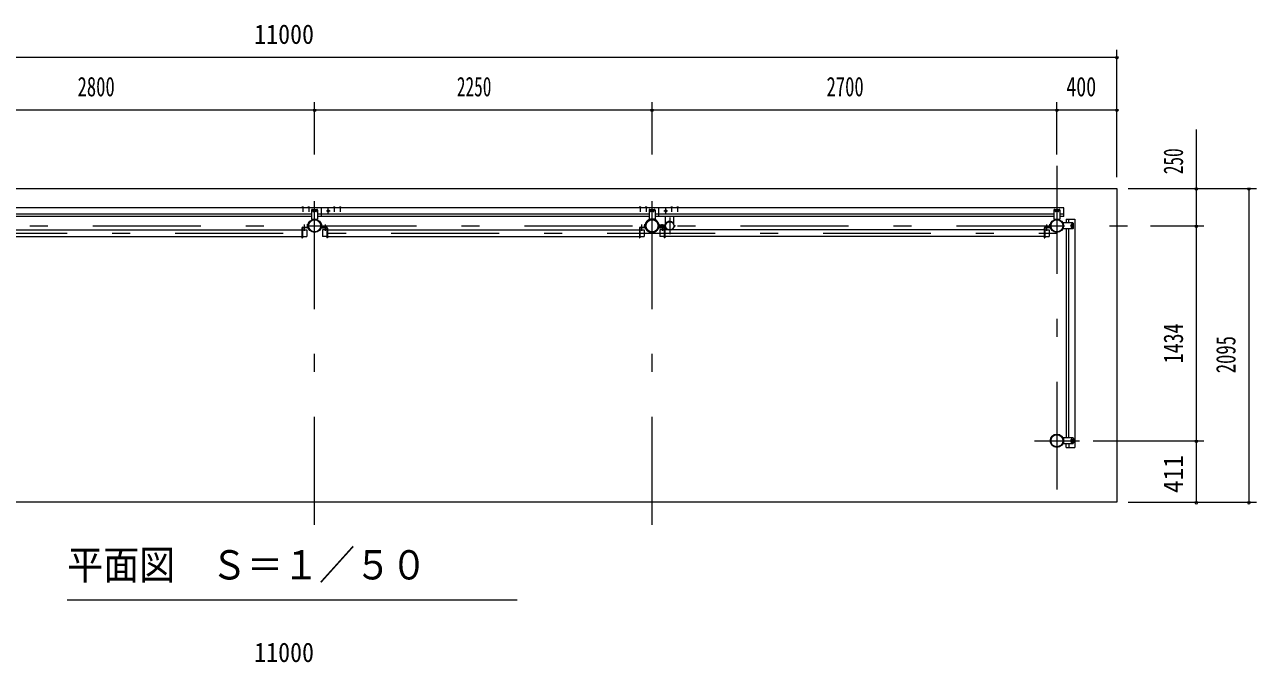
# Model space of a CAD drawing. Units: millimetres, scale not verified, with parts at other scales. Extents: x -26656 to 26658, y -10500 to 10500.
# Drawn here: x 2102 to 10316, y -4498 to -243 of the extents above; entities that cross this region are included whole.
import ezdxf
from ezdxf.enums import TextEntityAlignment as Align

# ---------------------------------------------------------------- set-up
doc = ezdxf.new("R2010")
doc.units = ezdxf.units.MM
doc.header["$LTSCALE"] = 60
doc.linetypes.add('USER3', pattern=[24, 12, -5, 2, -5])
for name, color, linetype, lineweight in [('0-2_1-05BOLD', 7, 'Continuous', 18), ('0-3_1-25CENTER', 3, 'USER3', 18), ('0-5_1-55DIM', 3, 'Continuous', 18)]:
    doc.layers.add(name, color=color, linetype=linetype, lineweight=lineweight)
doc.styles.add('ＭＳ ゴシック', font='')
doc.styles.get('ＭＳ ゴシック').set_extended_font_data('MS Gothic')

msp = doc.modelspace()

# ---------------------------------------------------------------- linework, layer by layer
at = {"layer": '0-2_1-05BOLD'}
for p, q in [((9030.91, -1465.78), (1281.91, -1465.78)), ((3951.51, -1460.18), (3950.64, -1460.68)), ((3950.64, -1460.68), (3950.64, -1464.18)), ((3961.31, -1460.18), (3951.51, -1460.18)), ((3953.52, -1460.68), (3953.52, -1464.18)), ((3959.3, -1460.68), (3959.3, -1464.18)), ((3962.66, -1464.18), (3962.66, -1465.78)), ((3991.51, -1460.18), (3990.64, -1460.68)), ((3990.64, -1460.68), (3990.64, -1464.18)), ((4001.31, -1460.18), (3991.51, -1460.18)), ((3993.53, -1460.68), (3993.53, -1464.18)), ((3999.3, -1460.68), (3999.3, -1464.18)), ((4002.66, -1464.18), (4002.66, -1465.78)), ((4020.91, -1475.28), (4050.91, -1475.28)), ((4080.91, -1523.38), (4080.91, -1465.78)), ((4080.91, -1467.38), (4081.91, -1467.38)), ((4081.91, -1523.38), (4081.91, -1465.78)), ((4161.51, -1460.18), (4160.64, -1460.68)), ((4160.64, -1460.68), (4160.64, -1464.18)), ((4171.31, -1460.18), (4161.51, -1460.18)), ((4163.52, -1460.68), (4163.52, -1464.18)), ((4169.3, -1460.68), (4169.3, -1464.18)), ((4172.66, -1464.18), (4172.66, -1465.78)), ((4201.51, -1460.18), (4200.64, -1460.68)), ((4200.64, -1460.68), (4200.64, -1464.18)), ((4211.31, -1460.18), (4201.51, -1460.18)), ((4203.52, -1460.68), (4203.52, -1464.18)), ((4209.3, -1460.68), (4209.3, -1464.18)), ((4212.66, -1464.18), (4212.66, -1465.78)), ((6201.51, -1460.18), (6200.64, -1460.68)), ((6200.64, -1460.68), (6200.64, -1464.18)), ((6211.31, -1460.18), (6201.51, -1460.18)), ((6203.53, -1460.68), (6203.53, -1464.18)), ((6209.3, -1460.68), (6209.3, -1464.18)), ((6212.66, -1464.18), (6212.66, -1465.78)), ((6241.51, -1460.18), (6240.64, -1460.68)), ((6240.64, -1460.68), (6240.64, -1464.18)), ((6251.31, -1460.18), (6241.51, -1460.18)), ((6243.53, -1460.68), (6243.53, -1464.18)), ((6249.3, -1460.68), (6249.3, -1464.18)), ((6252.66, -1464.18), (6252.66, -1465.78)), ((6270.91, -1475.28), (6300.91, -1475.28)), ((6330.91, -1523.38), (6330.91, -1465.78)), ((6330.91, -1467.38), (6331.91, -1467.38)), ((6331.91, -1523.38), (6331.91, -1465.78)), ((6411.51, -1460.18), (6410.64, -1460.68)), ((6410.64, -1460.68), (6410.64, -1464.18)), ((6421.31, -1460.18), (6411.51, -1460.18)), ((6413.52, -1460.68), (6413.52, -1464.18)), ((6419.3, -1460.68), (6419.3, -1464.18)), ((6422.66, -1464.18), (6422.66, -1465.78)), ((6451.51, -1460.18), (6450.64, -1460.68)), ((6450.64, -1460.68), (6450.64, -1464.18)), ((6461.31, -1460.18), (6451.51, -1460.18)), ((6453.52, -1460.68), (6453.52, -1464.18)), ((6459.3, -1460.68), (6459.3, -1464.18)), ((6462.66, -1464.18), (6462.66, -1465.78)), ((8970.91, -1475.28), (9000.91, -1475.28)), ((9030.91, -1523.38), (9030.91, -1465.78)), ((1281.91, -1505.78), (4015.91, -1505.78)), ((4027.41, -1481.78), (4031.11, -1481.78)), ((4031.11, -1489.78), (4027.41, -1489.78)), ((4035.91, -1480), (4030.91, -1482.89)), ((4040.91, -1482.89), (4035.91, -1480)), ((4040.71, -1481.78), (4044.41, -1481.78)), ((4044.41, -1489.78), (4040.71, -1489.78)), ((4040.91, -1488.67), (4040.91, -1482.89)), ((4055.91, -1480.28), (4055.91, -1540.78)), ((4055.91, -1505.78), (6265.91, -1505.78)), ((6265.91, -1523.38), (4055.91, -1523.38)), ((4081.91, -1502.38), (4080.91, -1502.38)), ((4121.91, -1488.67), (4126.91, -1491.55)), ((4126.91, -1491.55), (4131.91, -1488.67)), ((4131.91, -1488.67), (4131.91, -1482.89)), ((6265.91, -1480.28), (6265.91, -1540.78)), ((6265.91, -1540.78), (6305.91, -1540.78)), ((6277.41, -1481.78), (6281.11, -1481.78)), ((6281.11, -1489.78), (6277.41, -1489.78)), ((6280.91, -1488.67), (6280.91, -1482.89)), ((6285.91, -1491.55), (6280.91, -1488.67)), ((6290.91, -1488.67), (6285.91, -1491.55)), ((6290.71, -1481.78), (6294.41, -1481.78)), ((6294.41, -1489.78), (6290.71, -1489.78)), ((6290.91, -1488.67), (6290.91, -1482.89)), ((6305.91, -1480.28), (6305.91, -1540.78)), ((6305.91, -1505.78), (8965.91, -1505.78)), ((8965.91, -1523.38), (6305.91, -1523.38)), ((6331.91, -1502.38), (6330.91, -1502.38)), ((6371.91, -1482.89), (6376.91, -1480)), ((6371.91, -1488.67), (6371.91, -1482.89)), ((6376.41, -1575.81), (6376.41, -1523.38)), ((6376.91, -1480), (6381.91, -1482.89)), ((6431.41, -1575.81), (6431.41, -1523.38)), ((8977.41, -1481.78), (8981.11, -1481.78)), ((8981.11, -1489.78), (8977.41, -1489.78)), ((8980.91, -1488.67), (8980.91, -1482.89)), ((8985.91, -1491.55), (8980.91, -1488.67)), ((8990.91, -1488.67), (8985.91, -1491.55)), ((8990.71, -1481.78), (8994.41, -1481.78)), ((8994.41, -1489.78), (8990.71, -1489.78)), ((9005.91, -1480.28), (9005.91, -1540.78)), ((9005.91, -1505.78), (9030.91, -1505.78)), ((9030.91, -1523.38), (9005.91, -1523.38)), ((9047.86, -1540.33), (9047.86, -1565.33)), ((9065.46, -1565.33), (9065.46, -1540.33)), ((1320.46, -1613.13), (3951.36, -1613.13)), ((3951.36, -1600.53), (3951.36, -1666.33)), ((3954.56, -1600.53), (3954.56, -1666.33)), ((3954.56, -1613.13), (3983.41, -1613.13)), ((3956.56, -1595.33), (3986.16, -1595.33)), ((3986.16, -1598.53), (3956.56, -1598.53)), ((3983.41, -1613.13), (3983.41, -1655.83)), ((3991.36, -1593.33), (3991.36, -1573.33)), ((4083.66, -1573.33), (4080.46, -1573.33)), ((4080.46, -1593.33), (4080.46, -1573.33)), ((4083.66, -1593.33), (4083.66, -1573.33)), ((4115.26, -1595.33), (4085.66, -1595.33)), ((4085.66, -1598.53), (4115.26, -1598.53)), ((4117.26, -1600.53), (4117.26, -1666.33)), ((4120.46, -1600.53), (4120.46, -1666.33)), ((4120.46, -1613.13), (6201.36, -1613.13)), ((6201.37, -1600.53), (6201.37, -1666.33)), ((6204.56, -1600.53), (6204.56, -1666.33)), ((6204.56, -1613.13), (6233.41, -1613.13)), ((6206.57, -1595.33), (6236.16, -1595.33)), ((6236.16, -1598.53), (6206.57, -1598.53)), ((6233.41, -1613.13), (6233.41, -1655.83)), ((6241.36, -1593.33), (6241.36, -1573.33)), ((6376.58, -1582.33), (6330.36, -1582.33)), ((6376.58, -1588.32), (6330.36, -1588.32)), ((6330.46, -1593.33), (6330.46, -1573.33)), ((6375.18, -1580.72), (6331.83, -1580.72)), ((6375.18, -1589.93), (6331.83, -1589.93)), ((6365.26, -1595.33), (6335.66, -1595.33)), ((6335.66, -1598.53), (6365.26, -1598.53)), ((6338.41, -1613.13), (6338.41, -1655.83)), ((6367.26, -1613.13), (6338.41, -1613.13)), ((6367.26, -1600.53), (6367.26, -1666.33)), ((6370.46, -1600.53), (6370.46, -1666.33)), ((8901.36, -1613.13), (6370.46, -1613.13)), ((8901.36, -1600.53), (8901.36, -1666.33)), ((8904.57, -1600.53), (8904.57, -1666.33)), ((8904.57, -1613.13), (8933.41, -1613.13)), ((8906.56, -1595.33), (8936.16, -1595.33)), ((8936.16, -1598.53), (8906.56, -1598.53)), ((8933.41, -1613.13), (8933.41, -1655.83)), ((8941.36, -1593.33), (8941.36, -1573.33)), ((9090.96, -1565.33), (9030.46, -1565.33)), ((9047.86, -1605.33), (9047.86, -2999.33)), ((9065.46, -2999.33), (9065.46, -1605.33)), ((9082.57, -1580.33), (9079.69, -1585.33)), ((9079.69, -1585.33), (9082.57, -1590.33)), ((9081.46, -1576.83), (9081.46, -1580.53)), ((9081.46, -1590.13), (9081.46, -1593.83)), ((9082.57, -1590.33), (9088.35, -1590.33)), ((9089.46, -1580.53), (9089.46, -1576.83)), ((9089.46, -1593.83), (9089.46, -1590.13)), ((9095.96, -1600.33), (9095.96, -1570.33)), ((1320.46, -1655.83), (3951.36, -1655.83)), ((3951.36, -1666.33), (3954.56, -1666.33)), ((3954.56, -1655.83), (3983.41, -1655.83)), ((4117.26, -1655.83), (4088.41, -1655.83)), ((4120.46, -1666.33), (4117.26, -1666.33)), ((4120.46, -1655.83), (6201.36, -1655.83)), ((6201.37, -1666.33), (6204.56, -1666.33)), ((6204.56, -1655.83), (6233.41, -1655.83)), ((6367.26, -1655.83), (6338.41, -1655.83)), ((6370.46, -1666.33), (6367.26, -1666.33)), ((8901.36, -1655.83), (6370.46, -1655.83)), ((8901.36, -1666.33), (8904.57, -1666.33)), ((8904.57, -1655.83), (8933.41, -1655.83)), ((9081.46, -3014.53), (9081.46, -3010.83)), ((9081.46, -3027.83), (9081.46, -3024.13)), ((9082.57, -3024.33), (9088.35, -3024.33)), ((9091.23, -3019.33), (9088.35, -3014.33)), ((9088.35, -3024.33), (9091.23, -3019.33)), ((9089.46, -3010.83), (9089.46, -3014.53)), ((9089.46, -3024.13), (9089.46, -3027.83)), ((9095.96, -3004.33), (9095.96, -3034.33)), ((9090.96, -3039.33), (9030.46, -3039.33)), ((9047.86, -3064.33), (9047.86, -3039.33)), ((9047.86, -3064.33), (9105.46, -3064.33)), ((9065.46, -3039.33), (9065.46, -3064.33))]:
    msp.add_line(p, q, dxfattribs=at)
msp.add_lwpolyline([(-1614.09, -3430.33), (-1614.09, -1335.33), (9385.91, -1335.33), (9385.91, -3430.33)], close=True, dxfattribs=at)
for points in [[(4015.91, -1523.38), (1281.91, -1523.38), (1281.91, -1465.78)], [(3962.66, -1464.18), (3950.16, -1464.18), (3950.16, -1465.78)], [(3961.31, -1460.18), (3962.19, -1460.68), (3962.19, -1464.18)], [(4002.66, -1464.18), (3990.16, -1464.18), (3990.16, -1465.78)], [(4001.31, -1460.18), (4002.19, -1460.68), (4002.19, -1464.18)], [(4172.66, -1464.18), (4160.16, -1464.18), (4160.16, -1465.78)], [(4171.31, -1460.18), (4172.18, -1460.68), (4172.18, -1464.18)], [(4212.66, -1464.18), (4200.16, -1464.18), (4200.16, -1465.78)], [(4211.31, -1460.18), (4212.19, -1460.68), (4212.19, -1464.18)], [(6212.66, -1464.18), (6200.16, -1464.18), (6200.16, -1465.78)], [(6211.31, -1460.18), (6212.19, -1460.68), (6212.19, -1464.18)], [(6252.66, -1464.18), (6240.16, -1464.18), (6240.16, -1465.78)], [(6251.31, -1460.18), (6252.19, -1460.68), (6252.19, -1464.18)], [(6422.66, -1464.18), (6410.16, -1464.18), (6410.16, -1465.78)], [(6421.31, -1460.18), (6422.19, -1460.68), (6422.19, -1464.18)], [(6462.66, -1464.18), (6450.16, -1464.18), (6450.16, -1465.78)], [(6461.31, -1460.18), (6462.19, -1460.68), (6462.19, -1464.18)], [(4015.91, -1480.28), (4015.91, -1540.78), (4055.91, -1540.78)], [(4040.91, -1488.67), (4035.91, -1491.55), (4030.91, -1488.67), (4030.91, -1482.89)], [(4121.91, -1488.67), (4121.91, -1482.89), (4126.91, -1480), (4131.91, -1482.89)], [(6290.91, -1482.89), (6285.91, -1480), (6280.91, -1482.89)], [(6371.91, -1488.67), (6376.91, -1491.55), (6381.91, -1488.67), (6381.91, -1482.89)], [(8965.91, -1480.28), (8965.91, -1540.78), (9005.91, -1540.78)], [(8990.91, -1488.67), (8990.91, -1482.89), (8985.91, -1480), (8980.91, -1482.89)], [(9047.86, -1540.33), (9105.46, -1540.33), (9105.46, -3064.33)], [(3988.16, -1593.33), (3988.16, -1573.33), (3991.36, -1573.33)], [(4117.26, -1613.13), (4088.41, -1613.13), (4088.41, -1655.83)], [(6238.17, -1593.33), (6238.17, -1573.33), (6241.36, -1573.33)], [(6333.66, -1593.33), (6333.66, -1573.33), (6330.46, -1573.33)], [(8938.16, -1593.33), (8938.16, -1573.33), (8941.36, -1573.33)], [(9090.96, -1605.33), (9030.46, -1605.33), (9030.46, -1565.33)], [(9082.57, -1580.33), (9088.35, -1580.33), (9091.23, -1585.33), (9088.35, -1590.33)], [(9090.96, -2999.33), (9030.46, -2999.33), (9030.46, -3039.33)], [(9082.57, -3024.33), (9079.69, -3019.33), (9082.57, -3014.33), (9088.35, -3014.33)]]:
    msp.add_lwpolyline(points, dxfattribs=at)
for centre, radius in [((4035.91, -1585.33), 44.55), ((4035.91, -1585.33), 40.35), ((4035.91, -1485.78), 6.25), ((4035.91, -1485.78), 4.9), ((4126.91, -1485.78), 6.25), ((4126.91, -1485.78), 4.9), ((6285.91, -1585.33), 44.55), ((6285.91, -1585.33), 40.35), ((6285.91, -1485.78), 6.25), ((6285.91, -1485.78), 4.9), ((6376.91, -1485.78), 6.25), ((6376.91, -1485.78), 4.9), ((6403.91, -1585.33), 27.5), ((8985.91, -1585.33), 44.55), ((8985.91, -1585.33), 40.35), ((8985.91, -1485.78), 6.25), ((8985.91, -1485.78), 4.9), ((6237.51, -1585.33), 2.25), ((6435.26, -1585.33), 2.25), ((9085.46, -1585.33), 6.25), ((9085.46, -1585.33), 4.9), ((8985.91, -3019.33), 44.55), ((8985.91, -3019.33), 40.35), ((9085.46, -3019.33), 6.25), ((9085.46, -3019.33), 4.9)]:
    msp.add_circle(centre, radius, dxfattribs=at)
for centre, radius, start, end in [((3952.08, -1462.49), 2.32, 51.45377, 90), ((3956.41, -1468.69), 8.51, 70.16867, 109.82912), ((3960.74, -1462.5), 2.32, 90, 128.53143), ((3992.08, -1462.49), 2.32, 51.45377, 90), ((3996.41, -1468.69), 8.51, 70.16867, 109.82912), ((4000.74, -1462.5), 2.32, 90, 128.53143), ((4020.91, -1480.28), 5, 90, 180), ((4050.91, -1480.28), 5, 0, 90), ((4162.08, -1462.49), 2.32, 51.45377, 90), ((4166.41, -1468.69), 8.51, 70.16867, 109.82912), ((4170.74, -1462.5), 2.32, 90, 128.53143), ((4202.08, -1462.49), 2.32, 51.45377, 90), ((4206.41, -1468.69), 8.51, 70.16867, 109.82912), ((4210.74, -1462.5), 2.32, 90, 128.53143), ((6202.08, -1462.49), 2.32, 51.45377, 90), ((6206.41, -1468.69), 8.51, 70.16867, 109.82912), ((6210.74, -1462.5), 2.32, 90, 128.53143), ((6242.08, -1462.49), 2.32, 51.45377, 90), ((6246.41, -1468.69), 8.51, 70.16867, 109.82912), ((6250.74, -1462.5), 2.32, 90, 128.53143), ((6270.91, -1480.28), 5, 90, 180), ((6300.91, -1480.28), 5, 0, 90), ((6412.08, -1462.49), 2.32, 51.45377, 90), ((6416.41, -1468.69), 8.51, 70.16867, 109.82912), ((6420.74, -1462.5), 2.32, 90, 128.53143), ((6452.08, -1462.49), 2.32, 51.45377, 90), ((6456.41, -1468.69), 8.51, 70.16867, 109.82912), ((6460.74, -1462.5), 2.32, 90, 128.53143), ((8970.91, -1480.28), 5, 90, 180), ((9000.91, -1480.28), 5, 0, 90), ((4027.41, -1485.78), 4, 90, 270), ((4044.41, -1485.78), 4, 270, 90), ((6285.91, -1585.33), 46.15, 5.72713, 180.00108), ((6277.41, -1485.78), 4, 90, 270), ((6294.41, -1485.78), 4, 270, 90), ((6403.91, -1585.33), 29.1, 0, 170.90512), ((6403.91, -1602.73), 44.9, 109.58864, 127.76454), ((6403.91, -1602.73), 44.9, 52.23546, 70.41136), ((8977.41, -1485.78), 4, 90, 270), ((8994.41, -1485.78), 4, 270, 90), ((3956.56, -1600.53), 5.2, 90, 180), ((3956.56, -1600.53), 2, 90, 180), ((3986.16, -1593.33), 2, 270, 0), ((3986.16, -1593.33), 5.2, 270, 0), ((4085.66, -1593.33), 5.2, 180, 270), ((4085.66, -1593.33), 2, 180, 270), ((4115.26, -1600.53), 5.2, 0, 90), ((4115.26, -1600.53), 2, 0, 90), ((6206.57, -1600.53), 5.2, 90, 180), ((6206.57, -1600.53), 2, 90, 180), ((6237.51, -1585.33), 3.85, 52.09248, 0), ((6236.16, -1593.33), 2, 270, 0), ((6236.16, -1593.33), 5.2, 270, 0), ((6285.91, -1585.33), 46.15, 183.78915, 354.28163), ((6335.66, -1593.33), 5.2, 180, 270), ((6335.66, -1593.33), 2, 180, 270), ((6365.26, -1600.53), 5.2, 0, 90), ((6365.26, -1600.53), 2, 0, 90), ((6403.91, -1585.33), 29.1, 189.09488, 252.80957), ((6403.91, -1585.33), 29.1, 287.19043, 354.06984), ((6435.26, -1585.33), 3.85, 180, 128.65778), ((8906.56, -1600.53), 5.2, 90, 180), ((8906.56, -1600.53), 2, 90, 180), ((8936.16, -1593.33), 2, 270, 0), ((8936.16, -1593.33), 5.2, 270, 0), ((9085.46, -1576.83), 4, 0, 180), ((9085.46, -1593.83), 4, 180, 0), ((9090.96, -1570.33), 5, 0, 90), ((9090.96, -1600.33), 5, 270, 0), ((9085.46, -3010.83), 4, 0, 180), ((9085.46, -3027.83), 4, 180, 0), ((9090.96, -3004.33), 5, 0, 90), ((9090.96, -3034.33), 5, 270, 0)]:
    msp.add_arc(centre, radius, start, end, dxfattribs=at)
at = {"layer": '0-3_1-25CENTER'}
for p, q in [((4035.91, -3580.33), (4035.91, -1185.33)), ((6285.91, -3580.33), (6285.91, -1185.33)), ((8985.91, -1185.33), (8985.91, -3580.33)), ((3956.41, -1457.76), (3956.41, -1492.64)), ((3996.41, -1457.76), (3996.41, -1492.64)), ((4126.91, -1505.78), (4126.91, -1465.78)), ((4166.41, -1457.76), (4166.41, -1492.64)), ((4206.41, -1457.76), (4206.41, -1492.64)), ((6206.41, -1457.76), (6206.41, -1492.64)), ((6246.41, -1457.76), (6246.41, -1492.64)), ((6376.91, -1505.78), (6376.91, -1465.78)), ((6416.41, -1457.76), (6416.41, -1492.64)), ((6456.41, -1457.76), (6456.41, -1492.64)), ((4053.41, -1485.78), (4018.41, -1485.78)), ((4114.41, -1485.78), (4139.41, -1485.78)), ((6303.41, -1485.78), (6268.41, -1485.78)), ((6364.41, -1485.78), (6389.41, -1485.78)), ((6403.91, -1530.33), (6403.91, -1640.33)), ((9003.41, -1485.78), (8968.41, -1485.78)), ((-1764.09, -1585.33), (9535.91, -1585.33)), ((-1214.09, -1634.48), (8985.91, -1634.48)), ((3966.36, -1576.33), (3966.36, -1618.13)), ((4105.46, -1576.33), (4105.46, -1618.13)), ((6216.36, -1576.33), (6216.36, -1618.13)), ((6353.44, -1596.09), (6353.44, -1574.56)), ((6355.46, -1576.33), (6355.46, -1618.13)), ((8916.36, -1576.33), (8916.36, -1618.13)), ((9085.46, -1567.83), (9085.46, -1602.83)), ((8835.91, -3019.33), (9135.91, -3019.33)), ((9085.46, -3036.83), (9085.46, -3001.83))]:
    msp.add_line(p, q, dxfattribs=at)
at = {"layer": '0-5_1-55DIM'}
for p, q in [((9385.91, -1260.33), (9385.91, -410.33)), ((-1614.09, -460.33), (9385.91, -460.33)), ((9395.91, -460.33), (9375.91, -460.33)), ((-1614.09, -810.33), (9385.91, -810.33)), ((4045.91, -810.33), (4025.91, -810.33)), ((4035.91, -1110.33), (4035.91, -760.33)), ((6295.91, -810.33), (6275.91, -810.33)), ((6285.91, -1110.33), (6285.91, -760.33)), ((8995.91, -810.33), (8975.91, -810.33)), ((8985.91, -1110.33), (8985.91, -760.33)), ((9395.91, -810.33), (9375.91, -810.33)), ((9915.91, -3430.33), (9915.91, -942.83)), ((9460.91, -1335.33), (10315.91, -1335.33)), ((9925.91, -1335.33), (9905.91, -1335.33)), ((10275.91, -1335.33), (10255.91, -1335.33)), ((10265.91, -1335.33), (10265.91, -3430.33)), ((9610.91, -1585.33), (9965.91, -1585.33)), ((9925.91, -1585.33), (9905.91, -1585.33)), ((9228.13, -3019.33), (9965.91, -3019.33)), ((9925.91, -3019.33), (9905.91, -3019.33)), ((9460.91, -3430.33), (10315.91, -3430.33)), ((9925.91, -3430.33), (9905.91, -3430.33)), ((10275.91, -3430.33), (10255.91, -3430.33)), ((2385.91, -4080.33), (5385.91, -4080.33))]:
    msp.add_line(p, q, dxfattribs=at)
for centre in [(9385.91, -460.33), (4035.91, -810.33), (6285.91, -810.33), (8985.91, -810.33), (9385.91, -810.33), (9915.91, -1335.33), (10265.91, -1335.33), (9915.91, -1585.33), (9915.91, -3019.33), (9915.91, -3430.33), (10265.91, -3430.33)]:
    msp.add_arc(centre, 10, 180, 0, dxfattribs=at)

# ---------------------------------------------------------------- texts
at = {"layer": '0-5_1-55DIM', "color": 7, "style": 'ＭＳ ゴシック'}
for s, height, width, p in [('11000', 130.2, 0.9, (3632.86, -410.33)), ('2800', 130.2, 0.7, (2454.64, -760.33)), ('2250', 130.2, 0.65, (4984.23, -760.33)), ('2700', 130.2, 0.7, (7449.31, -760.33)), ('400', 130.2, 0.75, (9048.28, -760.33)), ('平面図\u3000Ｓ＝１／５０', 195.4, 0.9, (2385.91, -4003.68)), ('11000', 130.2, 0.9, (3632.87, -4535.33))]:
    msp.add_text(s, height=height, dxfattribs=dict(at, width=width)).set_placement(p, align=Align.BOTTOM_LEFT)
for s, width, p in [('250', 0.65, (9865.91, -1240.91)), ('1434', 0.75, (9865.91, -2502.85)), ('2095', 0.7, (10215.91, -2568.84)), ('411', 0.95, (9865.91, -3368.05))]:
    msp.add_text(s, height=130.2, rotation=90, dxfattribs=dict(at, width=width)).set_placement(p, align=Align.BOTTOM_LEFT)

doc.saveas('drawing.dxf')
